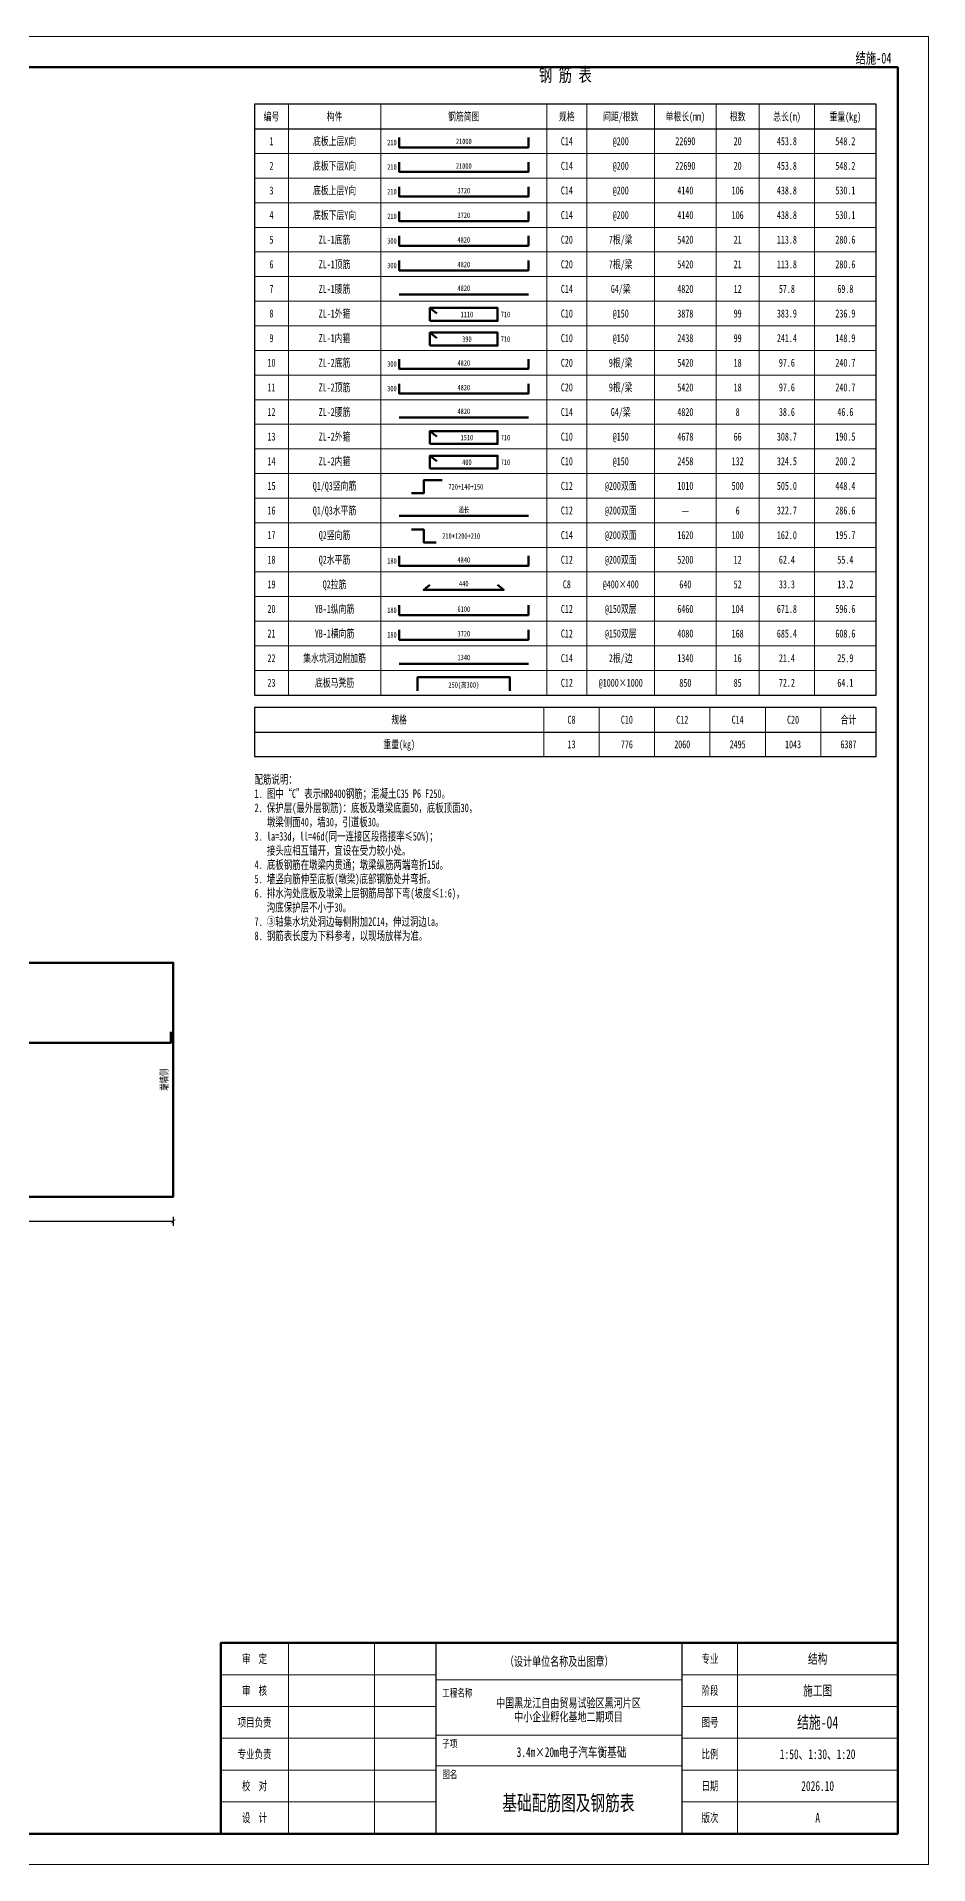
# Model space of a CAD drawing. Header units: millimetres. Extents: x 0 to 226050, y 0 to 29700.
# Drawn here: x 165558 to 180050, y 0 to 29700 of the extents above; entities that cross this region are included whole.
import ezdxf
from ezdxf.enums import TextEntityAlignment as Align

# ---------------------------------------------------------------- set-up
doc = ezdxf.new("R2010")
doc.units = ezdxf.units.MM
doc.header["$LTSCALE"] = 50
for name, color, linetype, lineweight in [('S-CONC', 7, 'Continuous', 50), ('S-DIM', 3, 'Continuous', 13), ('S-FRAME', 7, 'Continuous', 90), ('S-REBAR', 2, 'Continuous', 50), ('S-SYMB', 7, 'Continuous', 25), ('S-TABLE', 7, 'Continuous', 18), ('S-TEXT', 7, 'Continuous', 18), ('S-THIN', 7, 'Continuous', 18)]:
    doc.layers.add(name, color=color, linetype=linetype, lineweight=lineweight)
doc.styles.add('HZ', font='simfang.ttf', dxfattribs={"width": 0.7})
doc.dimstyles.new('ZJ', dxfattribs={"dimscale": 50, "dimtxt": 2.5, "dimasz": 1.2, "dimexe": 1.5, "dimexo": 1.5, "dimgap": 0.6, "dimtad": 1, "dimdec": 0, "dimtxsty": 'HZ', "dimblk": 'ARCHTICK', "dimcen": 2.5, "dimclrd": 3, "dimclre": 3, "dimclrt": 7, "dimazin": 3, "dimtfac": 1, "dimtmove": 2, "dimatfit": 3})

# ---------------------------------------------------------------- blocks, each defined once
blk = doc.blocks.new('_ARCHTICK')
at = {"color": 0, "linetype": 'BYBLOCK', "const_width": 0.15}
blk.add_lwpolyline([(-0.5, -0.5), (0.5, 0.5)], dxfattribs=at)

msp = doc.modelspace()

# ---------------------------------------------------------------- linework, layer by layer
at = {"layer": 'S-CONC'}
msp.add_lwpolyline([(161600, 10850), (167780, 10850), (167780, 14650), (161600, 14650)], close=True, dxfattribs=at)
at = {"layer": 'S-FRAME'}
for points in [[(139250, 500), (179550, 500), (179550, 29200), (139250, 29200)], [(168550, 500), (179550, 500), (179550, 3600), (168550, 3600)]]:
    msp.add_lwpolyline(points, close=True, dxfattribs=at)
at = {"layer": 'S-REBAR'}
for p, q in [((171450, 25510), (173550, 25510)), ((171950, 25290), (172060, 25200)), ((171950, 24890), (172060, 24800)), ((171450, 23510), (173550, 23510)), ((171950, 23290), (172060, 23200)), ((171950, 22890), (172060, 22800)), ((171450, 21910), (173550, 21910)), ((171450, 19510), (173550, 19510))]:
    msp.add_line(p, q, dxfattribs=at)
for points in [[(171450, 28060), (171450, 27900), (173550, 27900), (173550, 28060)], [(171450, 27660), (171450, 27500), (173550, 27500), (173550, 27660)], [(171450, 27260), (171450, 27100), (173550, 27100), (173550, 27260)], [(171450, 26860), (171450, 26700), (173550, 26700), (173550, 26860)], [(171450, 26460), (171450, 26300), (173550, 26300), (173550, 26460)], [(171450, 26060), (171450, 25900), (173550, 25900), (173550, 26060)], [(171450, 24460), (171450, 24300), (173550, 24300), (173550, 24460)], [(171450, 24060), (171450, 23900), (173550, 23900), (173550, 24060)], [(171650, 22280), (171850, 22280), (171850, 22490), (172150, 22490)], [(171650, 21690), (171850, 21690), (171850, 21480), (172050, 21480)], [(171450, 21260), (171450, 21100), (173550, 21100), (173550, 21260)], [(171950, 20790), (171850, 20710), (173150, 20710), (173050, 20790)], [(171450, 20460), (171450, 20300), (173550, 20300), (173550, 20460)], [(171450, 20060), (171450, 19900), (173550, 19900), (173550, 20060)], [(171750, 19070), (171750, 19290), (173250, 19290), (173250, 19070)], [(161640, 13530), (161640, 13350), (167740, 13350), (167740, 13530)]]:
    msp.add_lwpolyline(points, dxfattribs=at)
for points in [[(171950, 25080), (173050, 25080), (173050, 25290), (171950, 25290)], [(171950, 24680), (173050, 24680), (173050, 24890), (171950, 24890)], [(171950, 23080), (173050, 23080), (173050, 23290), (171950, 23290)], [(171950, 22680), (173050, 22680), (173050, 22890), (171950, 22890)]]:
    msp.add_lwpolyline(points, close=True, dxfattribs=at)
at = {"layer": 'S-SYMB'}
for p, q in [((169100, 28200), (179200, 28200)), ((169100, 18400), (179200, 18400)), ((172050, 500), (172050, 3600)), ((176050, 500), (176050, 3600))]:
    msp.add_line(p, q, dxfattribs=at)
for points in [[(169100, 19000), (179200, 19000), (179200, 28600), (169100, 28600)], [(169100, 18000), (179200, 18000), (179200, 18800), (169100, 18800)]]:
    msp.add_lwpolyline(points, close=True, dxfattribs=at)
at = {"layer": 'S-TABLE'}
for p, q in [((169650, 28600), (169650, 19000)), ((171150, 28600), (171150, 19000)), ((173850, 28600), (173850, 19000)), ((174500, 28600), (174500, 19000)), ((175600, 28600), (175600, 19000)), ((176600, 28600), (176600, 19000)), ((177300, 28600), (177300, 19000)), ((178200, 28600), (178200, 19000)), ((169100, 27800), (179200, 27800)), ((169100, 27400), (179200, 27400)), ((169100, 27000), (179200, 27000)), ((169100, 26600), (179200, 26600)), ((169100, 26200), (179200, 26200)), ((169100, 25800), (179200, 25800)), ((169100, 25400), (179200, 25400)), ((169100, 25000), (179200, 25000)), ((169100, 24600), (179200, 24600)), ((169100, 24200), (179200, 24200)), ((169100, 23800), (179200, 23800)), ((169100, 23400), (179200, 23400)), ((169100, 23000), (179200, 23000)), ((169100, 22600), (179200, 22600)), ((169100, 22200), (179200, 22200)), ((169100, 21800), (179200, 21800)), ((169100, 21400), (179200, 21400)), ((169100, 21000), (179200, 21000)), ((169100, 20600), (179200, 20600)), ((169100, 20200), (179200, 20200)), ((169100, 19800), (179200, 19800)), ((169100, 19400), (179200, 19400)), ((173800, 18800), (173800, 18000)), ((174700, 18800), (174700, 18000)), ((175600, 18800), (175600, 18000)), ((176500, 18800), (176500, 18000)), ((177400, 18800), (177400, 18000)), ((178300, 18800), (178300, 18000)), ((169650, 500), (169650, 3600)), ((171050, 500), (171050, 3600)), ((176950, 500), (176950, 3600)), ((168550, 3083.3), (172050, 3083.3)), ((172050, 3000), (176050, 3000)), ((176050, 3083.3), (179550, 3083.3)), ((168550, 2566.7), (172050, 2566.7)), ((176050, 2566.7), (179550, 2566.7)), ((172050, 2100), (176050, 2100)), ((168550, 2050), (172050, 2050)), ((176050, 2050), (179550, 2050)), ((168550, 1533.3), (172050, 1533.3)), ((172050, 1600), (176050, 1600)), ((176050, 1533.3), (179550, 1533.3)), ((168550, 1016.7), (172050, 1016.7)), ((176050, 1016.7), (179550, 1016.7))]:
    msp.add_line(p, q, dxfattribs=at)
at = {"layer": 'S-THIN'}
msp.add_lwpolyline([(138000, 0), (180050, 0), (180050, 29700), (138000, 29700)], close=True, dxfattribs=at)

# ---------------------------------------------------------------- texts
at = {"layer": 'S-TEXT', "style": 'HZ', "width": 0.7}
for s, height, p in [('结施-04', 175, (179450, 29350)), ('210', 90, (171410, 27980)), ('210', 90, (171410, 27580)), ('210', 90, (171410, 27180)), ('210', 90, (171410, 26780)), ('300', 90, (171410, 26380)), ('300', 90, (171410, 25980)), ('300', 90, (171410, 24380)), ('300', 90, (171410, 23980)), ('180', 90, (171410, 21180)), ('180', 90, (171410, 20380)), ('180', 90, (171410, 19980))]:
    msp.add_text(s, height=height, dxfattribs=at).set_placement(p, align=Align.MIDDLE_RIGHT)
for s, height, p in [('钢 筋 表', 225, (174150, 28900)), ('21000', 90, (172500, 27925)), ('21000', 90, (172500, 27525)), ('3720', 90, (172500, 27125)), ('3720', 90, (172500, 26725)), ('4820', 90, (172500, 26325)), ('4820', 90, (172500, 25925)), ('4820', 90, (172500, 25540)), ('4820', 90, (172500, 24325)), ('4820', 90, (172500, 23925)), ('4820', 90, (172500, 23540)), ('通长', 90, (172500, 21940)), ('4840', 90, (172500, 21125)), ('440', 90, (172500, 20740)), ('6100', 90, (172500, 20325)), ('3720', 90, (172500, 19925)), ('1340', 90, (172500, 19540))]:
    msp.add_text(s, height=height, dxfattribs=at).set_placement(p, align=Align.BOTTOM_CENTER)
for s, height, p in [('编号', 130, (169375, 28400)), ('构件', 130, (170400, 28400)), ('钢筋简图', 130, (172500, 28400)), ('规格', 130, (174175, 28400)), ('间距/根数', 130, (175050, 28400)), ('单根长(mm)', 130, (176100, 28400)), ('根数', 130, (176950, 28400)), ('总长(m)', 130, (177750, 28400)), ('重量(kg)', 130, (178700, 28400)), ('1', 130, (169375, 28000)), ('底板上层X向', 130, (170400, 28000)), ('C14', 130, (174175, 28000)), ('@200', 130, (175050, 28000)), ('22690', 130, (176100, 28000)), ('20', 130, (176950, 28000)), ('453.8', 130, (177750, 28000)), ('548.2', 130, (178700, 28000)), ('2', 130, (169375, 27600)), ('底板下层X向', 130, (170400, 27600)), ('C14', 130, (174175, 27600)), ('@200', 130, (175050, 27600)), ('22690', 130, (176100, 27600)), ('20', 130, (176950, 27600)), ('453.8', 130, (177750, 27600)), ('548.2', 130, (178700, 27600)), ('3', 130, (169375, 27200)), ('底板上层Y向', 130, (170400, 27200)), ('C14', 130, (174175, 27200)), ('@200', 130, (175050, 27200)), ('4140', 130, (176100, 27200)), ('106', 130, (176950, 27200)), ('438.8', 130, (177750, 27200)), ('530.1', 130, (178700, 27200)), ('4', 130, (169375, 26800)), ('底板下层Y向', 130, (170400, 26800)), ('C14', 130, (174175, 26800)), ('@200', 130, (175050, 26800)), ('4140', 130, (176100, 26800)), ('106', 130, (176950, 26800)), ('438.8', 130, (177750, 26800)), ('530.1', 130, (178700, 26800)), ('5', 130, (169375, 26400)), ('ZL-1底筋', 130, (170400, 26400)), ('C20', 130, (174175, 26400)), ('7根/梁', 130, (175050, 26400)), ('5420', 130, (176100, 26400)), ('21', 130, (176950, 26400)), ('113.8', 130, (177750, 26400)), ('280.6', 130, (178700, 26400)), ('6', 130, (169375, 26000)), ('ZL-1顶筋', 130, (170400, 26000)), ('C20', 130, (174175, 26000)), ('7根/梁', 130, (175050, 26000)), ('5420', 130, (176100, 26000)), ('21', 130, (176950, 26000)), ('113.8', 130, (177750, 26000)), ('280.6', 130, (178700, 26000)), ('7', 130, (169375, 25600)), ('ZL-1腰筋', 130, (170400, 25600)), ('C14', 130, (174175, 25600)), ('G4/梁', 130, (175050, 25600)), ('4820', 130, (176100, 25600)), ('12', 130, (176950, 25600)), ('57.8', 130, (177750, 25600)), ('69.8', 130, (178700, 25600)), ('8', 130, (169375, 25200)), ('ZL-1外箍', 130, (170400, 25200)), ('C10', 130, (174175, 25200)), ('@150', 130, (175050, 25200)), ('3878', 130, (176100, 25200)), ('99', 130, (176950, 25200)), ('383.9', 130, (177750, 25200)), ('236.9', 130, (178700, 25200)), ('1110', 90, (172550, 25185)), ('9', 130, (169375, 24800)), ('ZL-1内箍', 130, (170400, 24800)), ('390', 90, (172550, 24785)), ('C10', 130, (174175, 24800)), ('@150', 130, (175050, 24800)), ('2438', 130, (176100, 24800)), ('99', 130, (176950, 24800)), ('241.4', 130, (177750, 24800)), ('148.9', 130, (178700, 24800)), ('10', 130, (169375, 24400)), ('ZL-2底筋', 130, (170400, 24400)), ('C20', 130, (174175, 24400)), ('9根/梁', 130, (175050, 24400)), ('5420', 130, (176100, 24400)), ('18', 130, (176950, 24400)), ('97.6', 130, (177750, 24400)), ('240.7', 130, (178700, 24400)), ('11', 130, (169375, 24000)), ('ZL-2顶筋', 130, (170400, 24000)), ('C20', 130, (174175, 24000)), ('9根/梁', 130, (175050, 24000)), ('5420', 130, (176100, 24000)), ('18', 130, (176950, 24000)), ('97.6', 130, (177750, 24000)), ('240.7', 130, (178700, 24000)), ('12', 130, (169375, 23600)), ('ZL-2腰筋', 130, (170400, 23600)), ('C14', 130, (174175, 23600)), ('G4/梁', 130, (175050, 23600)), ('4820', 130, (176100, 23600)), ('8', 130, (176950, 23600)), ('38.6', 130, (177750, 23600)), ('46.6', 130, (178700, 23600)), ('13', 130, (169375, 23200)), ('ZL-2外箍', 130, (170400, 23200)), ('1510', 90, (172550, 23185)), ('C10', 130, (174175, 23200)), ('@150', 130, (175050, 23200)), ('4678', 130, (176100, 23200)), ('66', 130, (176950, 23200)), ('308.7', 130, (177750, 23200)), ('190.5', 130, (178700, 23200)), ('ZL-2内箍', 130, (170400, 22800)), ('14', 130, (169375, 22800)), ('400', 90, (172550, 22785)), ('C10', 130, (174175, 22800)), ('@150', 130, (175050, 22800)), ('2458', 130, (176100, 22800)), ('132', 130, (176950, 22800)), ('324.5', 130, (177750, 22800)), ('200.2', 130, (178700, 22800)), ('15', 130, (169375, 22400)), ('Q1/Q3竖向筋', 130, (170400, 22400)), ('C12', 130, (174175, 22400)), ('@200双面', 130, (175050, 22400)), ('1010', 130, (176100, 22400)), ('500', 130, (176950, 22400)), ('505.0', 130, (177750, 22400)), ('448.4', 130, (178700, 22400)), ('16', 130, (169375, 22000)), ('Q1/Q3水平筋', 130, (170400, 22000)), ('C12', 130, (174175, 22000)), ('@200双面', 130, (175050, 22000)), ('—', 130, (176100, 22000)), ('6', 130, (176950, 22000)), ('322.7', 130, (177750, 22000)), ('286.6', 130, (178700, 22000)), ('Q2竖向筋', 130, (170400, 21600)), ('17', 130, (169375, 21600)), ('C14', 130, (174175, 21600)), ('@200双面', 130, (175050, 21600)), ('1620', 130, (176100, 21600)), ('100', 130, (176950, 21600)), ('162.0', 130, (177750, 21600)), ('195.7', 130, (178700, 21600)), ('18', 130, (169375, 21200)), ('Q2水平筋', 130, (170400, 21200)), ('C12', 130, (174175, 21200)), ('@200双面', 130, (175050, 21200)), ('5200', 130, (176100, 21200)), ('12', 130, (176950, 21200)), ('62.4', 130, (177750, 21200)), ('55.4', 130, (178700, 21200)), ('19', 130, (169375, 20800)), ('Q2拉筋', 130, (170400, 20800)), ('C8', 130, (174175, 20800)), ('@400×400', 130, (175050, 20800)), ('640', 130, (176100, 20800)), ('52', 130, (176950, 20800)), ('33.3', 130, (177750, 20800)), ('13.2', 130, (178700, 20800)), ('20', 130, (169375, 20400)), ('YB-1纵向筋', 130, (170400, 20400)), ('C12', 130, (174175, 20400)), ('@150双层', 130, (175050, 20400)), ('6460', 130, (176100, 20400)), ('104', 130, (176950, 20400)), ('671.8', 130, (177750, 20400)), ('596.6', 130, (178700, 20400)), ('21', 130, (169375, 20000)), ('YB-1横向筋', 130, (170400, 20000)), ('C12', 130, (174175, 20000)), ('@150双层', 130, (175050, 20000)), ('4080', 130, (176100, 20000)), ('168', 130, (176950, 20000)), ('685.4', 130, (177750, 20000)), ('608.6', 130, (178700, 20000)), ('22', 130, (169375, 19600)), ('集水坑洞边附加筋', 130, (170400, 19600)), ('C14', 130, (174175, 19600)), ('2根/边', 130, (175050, 19600)), ('1340', 130, (176100, 19600)), ('16', 130, (176950, 19600)), ('21.4', 130, (177750, 19600)), ('25.9', 130, (178700, 19600)), ('23', 130, (169375, 19200)), ('底板马凳筋', 130, (170400, 19200)), ('250(高300)', 90, (172500, 19165)), ('C12', 130, (174175, 19200)), ('@1000×1000', 130, (175050, 19200)), ('850', 130, (176100, 19200)), ('85', 130, (176950, 19200)), ('72.2', 130, (177750, 19200)), ('64.1', 130, (178700, 19200)), ('规格', 130, (171450, 18600)), ('C8', 130, (174250, 18600)), ('C10', 130, (175150, 18600)), ('C12', 130, (176050, 18600)), ('C14', 130, (176950, 18600)), ('C20', 130, (177850, 18600)), ('合计', 130, (178750, 18600)), ('重量(kg)', 130, (171450, 18200)), ('13', 130, (174250, 18200)), ('776', 130, (175150, 18200)), ('2060', 130, (176050, 18200)), ('2495', 130, (176950, 18200)), ('1043', 130, (177850, 18200)), ('6387', 130, (178750, 18200)), ('审  定', 140, (169100, 3341.7)), ('（设计单位名称及出图章）', 150, (174050, 3300)), ('专业', 140, (176500, 3341.7)), ('结构', 160, (178250, 3341.7)), ('审  核', 140, (169100, 2825)), ('中国黑龙江自由贸易试验区黑河片区', 150, (174200, 2625)), ('阶段', 140, (176500, 2825)), ('施工图', 160, (178250, 2825)), ('项目负责', 140, (169100, 2308.3)), ('中小企业孵化基地二期项目', 150, (174200, 2400)), ('图号', 140, (176500, 2308.3)), ('结施-04', 200, (178250, 2308.3)), ('专业负责', 140, (169100, 1791.7)), ('3.4m×20m电子汽车衡基础', 160, (174250, 1825)), ('比例', 140, (176500, 1791.7)), ('1:50、1:30、1:20', 160, (178250, 1791.7)), ('校  对', 140, (169100, 1275)), ('日期', 140, (176500, 1275)), ('2026.10', 160, (178250, 1275)), ('基础配筋图及钢筋表', 250, (174200, 1000)), ('设  计', 140, (169100, 758.3)), ('版次', 140, (176500, 758.3)), ('A', 160, (178250, 758.3))]:
    msp.add_text(s, height=height, dxfattribs=at).set_placement(p, align=Align.MIDDLE_CENTER)
for s, p in [('710', (173100, 25185)), ('710', (173100, 24785)), ('710', (173100, 23185)), ('710', (173100, 22785)), ('720+140+150', (172250, 22385)), ('210+1200+210', (172150, 21585))]:
    msp.add_text(s, height=90, dxfattribs=at).set_placement(p, align=Align.MIDDLE_LEFT)
for s, height, p in [('配筋说明：', 140, (169100, 17700)), ('2. 保护层(最外层钢筋)：底板及墩梁底面50，底板顶面30，', 140, (169100, 17238)), ('1. 图中“C”表示HRB400钢筋；混凝土C35 P6 F250。', 140, (169100, 17469)), ('   墩梁侧面40，墙30，引道板30。', 140, (169100, 17007)), ('3. la=33d，ll=46d(同一连接区段搭接率≤50%)；', 140, (169100, 16776)), ('4. 底板钢筋在墩梁内贯通；墩梁纵筋两端弯折15d。', 140, (169100, 16314)), ('   接头应相互错开，宜设在受力较小处。', 140, (169100, 16545)), ('5. 墙竖向筋伸至底板(墩梁)底部钢筋处并弯折。', 140, (169100, 16083)), ('6. 排水沟处底板及墩梁上层钢筋局部下弯(坡度≤1:6)，', 140, (169100, 15852)), ('   沟底保护层不小于30。', 140, (169100, 15621)), ('8. 钢筋表长度为下料参考，以现场放样为准。', 140, (169100, 15159)), ('7. ③轴集水坑处洞边每侧附加2C14，伸过洞边la。', 140, (169100, 15390)), ('工程名称', 125, (172150, 2850)), ('子项', 125, (172150, 2025)), ('图名', 125, (172150, 1525))]:
    msp.add_text(s, height=height, dxfattribs=at).set_placement(p, align=Align.TOP_LEFT)
msp.add_text('端墙侧', height=120, rotation=90, dxfattribs=at).set_placement((167630, 12750), align=Align.MIDDLE_CENTER)

# ---------------------------------------------------------------- dimensions: what is measured, and where the dimension line sits
at = {"layer": 'S-DIM'}
msp.add_linear_dim(base=(161600, 10450), p1=(161600, 10600), p2=(167780, 10600), dimstyle='ZJ', dxfattribs=at).render()

doc.saveas('drawing.dxf')
